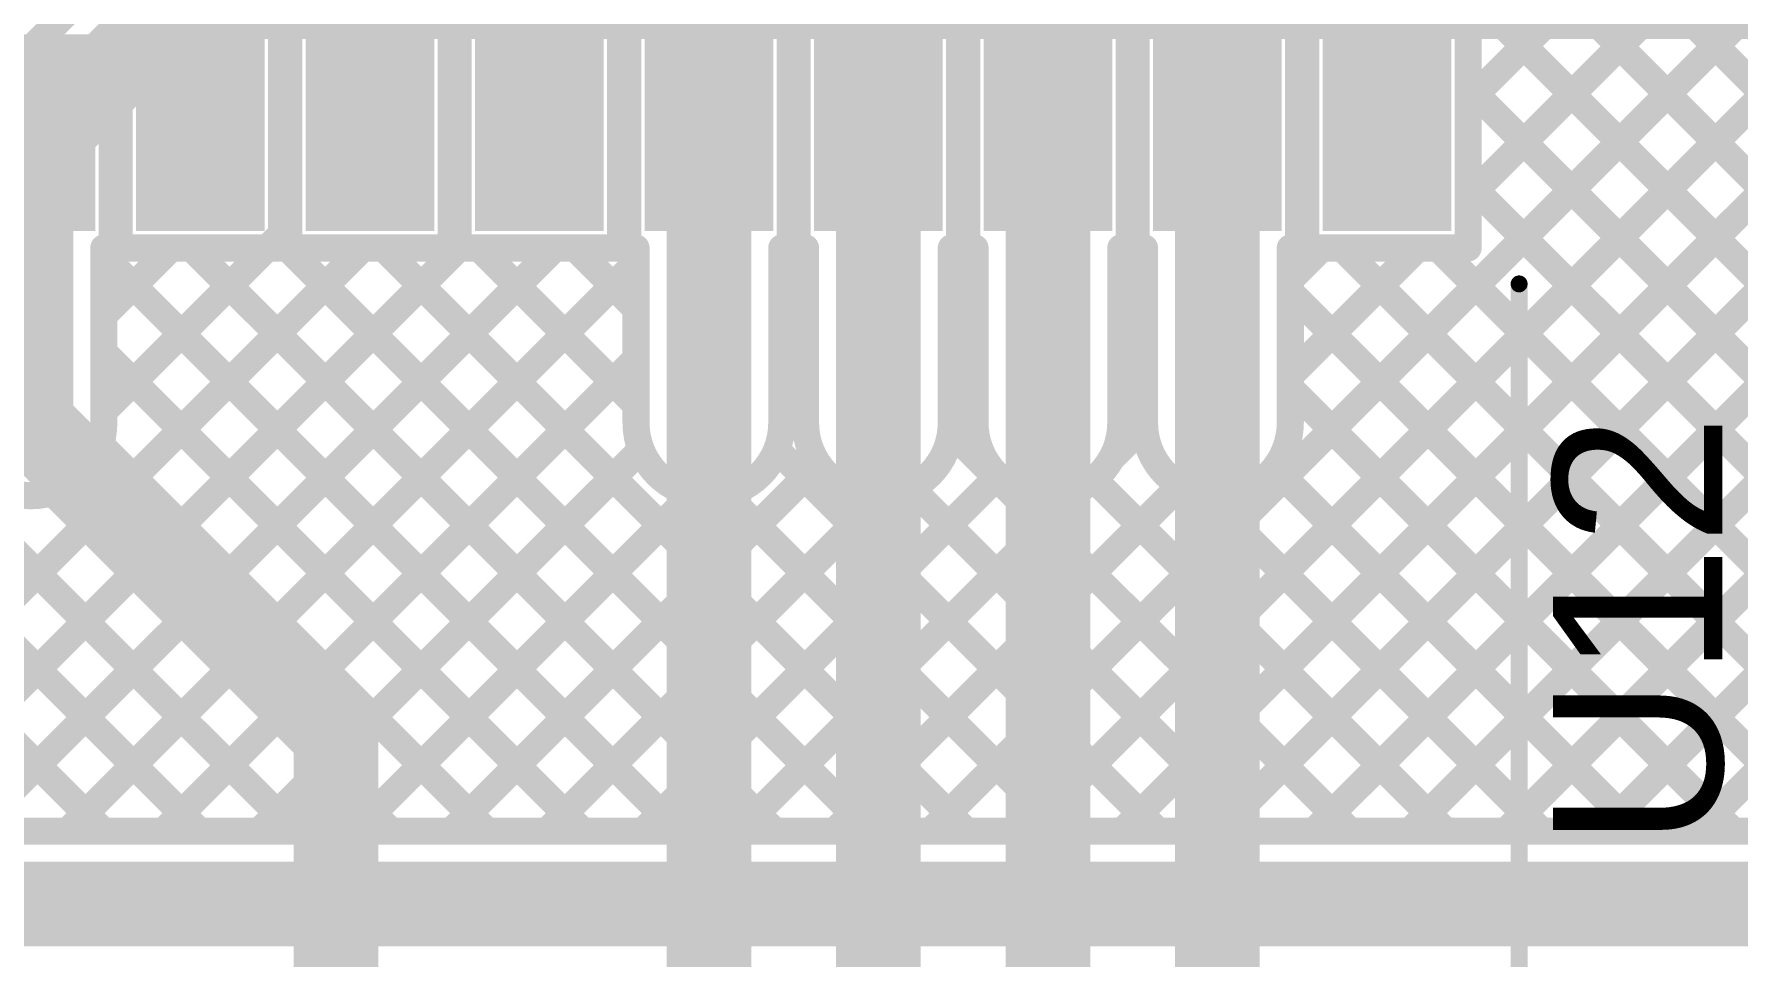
# Model space of a CAD drawing. Header units: millimetres. Extents: x -0.01 to 3.73, y -0.01 to 3.05.
# Drawn here: x 2.449 to 2.952, y 1.925 to 2.198 of the extents above; entities that cross this region are included whole.
import ezdxf

# ---------------------------------------------------------------- set-up
doc = ezdxf.new("R2010")
doc.units = ezdxf.units.MM
doc.header["$MEASUREMENT"] = 0
for name, color, linetype in [('BottomLayer', 5, 'Continuous'), ('TopLayer', 1, 'Continuous'), ('TopOverlay', 2, 'Continuous'), ('TopPaste', 8, 'Continuous'), ('TopSolder', 216, 'Continuous'), ('ViaHoleLayer', 16, 'Continuous')]:
    doc.layers.add(name, color=color, linetype=linetype)
doc.styles.add('Arial', font='', dxfattribs={"height": 0.2})
doc.styles.get('Arial').set_extended_font_data('Arial')

# ---------------------------------------------------------------- blocks, each defined once
blk = doc.blocks.new('SOP_20__300_M____7')
at = {"layer": 'TopLayer'}
for points in [[(0.12461, 0.18996), (0.17461, 0.18996), (0.17461, 0.16004), (0.12461, 0.16004)], [(0.12461, 0.13996), (0.17461, 0.13996), (0.17461, 0.11004), (0.12461, 0.11004)], [(0.12461, 0.08996), (0.17461, 0.08996), (0.17461, 0.06004), (0.12461, 0.06004)], [(0.12461, 0.03996), (0.17461, 0.03996), (0.17461, 0.01004), (0.12461, 0.01004)], [(0.12461, -0.01004), (0.17461, -0.01004), (0.17461, -0.03996), (0.12461, -0.03996)], [(0.12461, -0.06004), (0.17461, -0.06004), (0.17461, -0.08996), (0.12461, -0.08996)], [(0.12461, -0.11004), (0.17461, -0.11004), (0.17461, -0.13996), (0.12461, -0.13996)], [(0.12461, -0.16004), (0.17461, -0.16004), (0.17461, -0.18996), (0.12461, -0.18996)], [(0.12461, -0.21004), (0.17461, -0.21004), (0.17461, -0.23996), (0.12461, -0.23996)]]:
    blk.add_hatch(color=1, dxfattribs=at).paths.add_polyline_path(points)
at = {"layer": 'TopPaste'}
for points in [[(0.12461, 0.18996), (0.17461, 0.18996), (0.17461, 0.16004), (0.12461, 0.16004)], [(0.12461, 0.13996), (0.17461, 0.13996), (0.17461, 0.11004), (0.12461, 0.11004)], [(0.12461, 0.08996), (0.17461, 0.08996), (0.17461, 0.06004), (0.12461, 0.06004)], [(0.12461, 0.03996), (0.17461, 0.03996), (0.17461, 0.01004), (0.12461, 0.01004)], [(0.12461, -0.01004), (0.17461, -0.01004), (0.17461, -0.03996), (0.12461, -0.03996)], [(0.12461, -0.06004), (0.17461, -0.06004), (0.17461, -0.08996), (0.12461, -0.08996)], [(0.12461, -0.11004), (0.17461, -0.11004), (0.17461, -0.13996), (0.12461, -0.13996)], [(0.12461, -0.16004), (0.17461, -0.16004), (0.17461, -0.18996), (0.12461, -0.18996)], [(0.12461, -0.21004), (0.17461, -0.21004), (0.17461, -0.23996), (0.12461, -0.23996)]]:
    blk.add_hatch(color=8, dxfattribs=at).paths.add_polyline_path(points)
at = {"layer": 'TopSolder'}
for points in [[(0.12061, 0.19396), (0.17861, 0.19396), (0.17861, 0.15604), (0.12061, 0.15604)], [(0.12061, 0.14396), (0.17861, 0.14396), (0.17861, 0.10604), (0.12061, 0.10604)], [(0.12061, 0.09396), (0.17861, 0.09396), (0.17861, 0.05604), (0.12061, 0.05604)], [(0.12061, 0.04396), (0.17861, 0.04396), (0.17861, 0.00604), (0.12061, 0.00604)], [(0.12061, -0.00604), (0.17861, -0.00604), (0.17861, -0.04396), (0.12061, -0.04396)], [(0.12061, -0.05604), (0.17861, -0.05604), (0.17861, -0.09396), (0.12061, -0.09396)], [(0.12061, -0.10604), (0.17861, -0.10604), (0.17861, -0.14396), (0.12061, -0.14396)], [(0.12061, -0.15604), (0.17861, -0.15604), (0.17861, -0.19396), (0.12061, -0.19396)], [(0.12061, -0.20604), (0.17861, -0.20604), (0.17861, -0.24396), (0.12061, -0.24396)]]:
    blk.add_hatch(color=216, dxfattribs=at).paths.add_polyline_path(points)
at = {"layer": 'TopOverlay', "const_width": 0.005}
blk.add_lwpolyline([(-0.105, -0.264), (0.105, -0.264)], dxfattribs=at)
at = {"layer": 'TopOverlay', "const_width": 0.0025}
blk.add_lwpolyline([(0.10375, -0.264, 1), (0.10625, -0.264, 1)], format="xyb", close=True, dxfattribs=at)

msp = doc.modelspace()

# ---------------------------------------------------------------- hatches: boundary and pattern name
at = {"layer": 'BottomLayer'}
h = msp.add_hatch(color=5, dxfattribs=at)
edge = h.paths.add_edge_path()
edge.add_arc((2.448, 2.083), 0.01181, 0, 360)
h = msp.add_hatch(color=5, dxfattribs=at)
edge = h.paths.add_edge_path()
edge.add_arc((2.648, 2.083), 0.01181, 0, 360)
h = msp.add_hatch(color=5, dxfattribs=at)
edge = h.paths.add_edge_path()
edge.add_arc((2.698, 2.083), 0.01181, 0, 360)
h = msp.add_hatch(color=5, dxfattribs=at)
edge = h.paths.add_edge_path()
edge.add_arc((2.748, 2.083), 0.01181, 0, 360)
h = msp.add_hatch(color=5, dxfattribs=at)
edge = h.paths.add_edge_path()
edge.add_arc((2.798, 2.083), 0.01181, 0, 360)
at = {"layer": 'TopLayer'}
h = msp.add_hatch(color=1, dxfattribs=at)
edge = h.paths.add_edge_path()
edge.add_arc((2.448, 2.083), 0.01181, 0, 360)
h = msp.add_hatch(color=1, dxfattribs=at)
edge = h.paths.add_edge_path()
edge.add_arc((2.648, 2.083), 0.01181, 0, 360)
h = msp.add_hatch(color=1, dxfattribs=at)
edge = h.paths.add_edge_path()
edge.add_arc((2.698, 2.083), 0.01181, 0, 360)
h = msp.add_hatch(color=1, dxfattribs=at)
edge = h.paths.add_edge_path()
edge.add_arc((2.748, 2.083), 0.01181, 0, 360)
h = msp.add_hatch(color=1, dxfattribs=at)
edge = h.paths.add_edge_path()
edge.add_arc((2.798, 2.083), 0.01181, 0, 360)
at = {"layer": 'ViaHoleLayer'}
h = msp.add_hatch(color=16, dxfattribs=at)
edge = h.paths.add_edge_path()
edge.add_arc((2.448, 2.083), 0.00591, 0, 360)
h = msp.add_hatch(color=16, dxfattribs=at)
edge = h.paths.add_edge_path()
edge.add_arc((2.648, 2.083), 0.00591, 0, 360)
h = msp.add_hatch(color=16, dxfattribs=at)
edge = h.paths.add_edge_path()
edge.add_arc((2.698, 2.083), 0.00591, 0, 360)
h = msp.add_hatch(color=16, dxfattribs=at)
edge = h.paths.add_edge_path()
edge.add_arc((2.748, 2.083), 0.00591, 0, 360)
h = msp.add_hatch(color=16, dxfattribs=at)
edge = h.paths.add_edge_path()
edge.add_arc((2.798, 2.083), 0.00591, 0, 360)

# ---------------------------------------------------------------- linework, layer by layer
at = {"layer": 'BottomLayer'}
for points, const_width in [([(2.3828, 2.1282), (2.47852, 2.22393)], 0.008), ([(2.398, 2.113), (2.49372, 2.20872)], 0.025), ([(2.49372, 2.20872), (2.999, 2.20872)], 0.025), ([(2.448, 2.083), (2.538, 1.993)], 0.025), ([(2.648, 1.621), (2.648, 2.083)], 0.025), ([(2.698, 1.605), (2.698, 2.083)], 0.025), ([(2.748, 1.578), (2.748, 2.083)], 0.025), ([(2.798, 1.557), (2.798, 2.083)], 0.025), ([(2.538, 1.65), (2.538, 1.993)], 0.025)]:
    msp.add_lwpolyline(points, dxfattribs=dict(at, const_width=const_width))
at = {"layer": 'BottomLayer', "const_width": 0.0125}
for points in [[(2.48747, 2.20872, 1), (2.49997, 2.20872, 1)], [(2.48747, 2.20872, 1), (2.49997, 2.20872, 1)], [(2.44175, 2.083, 1), (2.45425, 2.083, 1)], [(2.64175, 2.083, 1), (2.65425, 2.083, 1)], [(2.69175, 2.083, 1), (2.70425, 2.083, 1)], [(2.74175, 2.083, 1), (2.75425, 2.083, 1)], [(2.79175, 2.083, 1), (2.80425, 2.083, 1)], [(2.53175, 1.993, 1), (2.54425, 1.993, 1)], [(2.53175, 1.993, 1), (2.54425, 1.993, 1)]]:
    msp.add_lwpolyline(points, format="xyb", close=True, dxfattribs=at)
at = {"layer": 'TopLayer'}
for points, const_width in [([(2.598, 2.16861), (2.598, 2.375)], 0.025), ([(2.91131, 1.9625), (3.29539, 2.34657)], 0.008), ([(2.9396, 1.9625), (3.3165, 2.33941)], 0.008), ([(2.87196, 2.17771), (3.01033, 2.31608)], 0.008), ([(2.87196, 2.14942), (3.02257, 2.30003)], 0.008), ([(2.71332, 1.9625), (3.03671, 2.28589)], 0.008), ([(2.85942, 2.27965), (3.17657, 1.9625)], 0.008), ([(2.74161, 1.9625), (3.05561, 2.2765)], 0.008), ([(2.76989, 1.9625), (3.08389, 2.2765)], 0.008), ([(2.79818, 1.9625), (3.11218, 2.2765)], 0.008), ([(2.82646, 1.9625), (3.14046, 2.2765)], 0.008), ([(2.85474, 1.9625), (3.16874, 2.2765)], 0.008), ([(2.88303, 1.9625), (3.19703, 2.2765)], 0.008), ([(2.8145, 2.268), (3.12, 1.9625)], 0.008), ([(2.83933, 2.27146), (3.14829, 1.9625)], 0.008), ([(2.498, 2.16861), (2.498, 2.241)], 0.025), ([(2.6475, 2.16911), (2.6475, 2.2315)], 0.025), ([(2.698, 2.16861), (2.698, 2.232)], 0.025), ([(2.7485, 2.16911), (2.7485, 2.2315)], 0.025), ([(2.799, 2.16961), (2.799, 2.231)], 0.025), ([(2.548, 2.16861), (2.548, 2.2285)], 0.025), ([(2.47196, 2.13461), (2.47196, 2.20261)], 0.008), ([(2.47404, 2.13461), (2.47404, 2.20261)], 0.008), ([(2.52196, 2.13461), (2.52196, 2.20261)], 0.008), ([(2.52404, 2.13461), (2.52404, 2.20261)], 0.008), ([(2.57196, 2.13461), (2.57196, 2.20261)], 0.008), ([(2.57404, 2.13461), (2.57404, 2.20261)], 0.008), ([(2.62196, 2.13461), (2.62196, 2.20261)], 0.008), ([(2.62404, 2.13461), (2.62404, 2.20261)], 0.008), ([(2.67196, 2.13461), (2.67196, 2.20261)], 0.008), ([(2.67404, 2.13461), (2.67404, 2.20261)], 0.008), ([(2.72196, 2.13461), (2.72196, 2.20261)], 0.008), ([(2.72404, 2.13461), (2.72404, 2.20261)], 0.008), ([(2.77196, 2.13461), (2.77196, 2.20261)], 0.008), ([(2.77404, 2.13461), (2.77404, 2.20261)], 0.008), ([(2.82196, 2.13461), (2.82196, 2.20261)], 0.008), ([(2.82404, 2.13461), (2.82404, 2.20261)], 0.008), ([(2.87196, 2.13461), (2.87196, 2.20261)], 0.008), ([(2.6475, 2.16911), (2.648, 2.16861)], 0.025), ([(2.748, 2.16861), (2.7485, 2.16911)], 0.025), ([(2.798, 2.16861), (2.799, 2.16961)], 0.025), ([(2.87196, 2.18226), (3.09172, 1.9625)], 0.008), ([(2.448, 2.083), (2.448, 2.16861)], 0.025), ([(2.648, 2.083), (2.648, 2.16861)], 0.025), ([(2.698, 2.083), (2.698, 2.16861)], 0.025), ([(2.748, 2.083), (2.748, 2.16861)], 0.025), ([(2.798, 2.083), (2.798, 2.16861)], 0.025), ([(2.87196, 2.15397), (3.06343, 1.9625)], 0.008), ([(2.51773, 2.13461), (2.52196, 2.13883)], 0.008), ([(2.37391, 1.9625), (2.54602, 2.13461)], 0.008), ([(2.4022, 1.9625), (2.5743, 2.13461)], 0.008), ([(2.43048, 1.9625), (2.60259, 2.13461)], 0.008), ([(2.4695, 2.11466), (2.48945, 2.13461)], 0.008), ([(2.4695, 2.08637), (2.51773, 2.13461)], 0.008), ([(2.4695, 2.083), (2.4695, 2.13461)], 0.008), ([(2.4695, 2.13217), (2.63917, 1.9625)], 0.008), ([(2.47404, 2.13461), (2.52196, 2.13461)], 0.008), ([(2.49535, 2.13461), (2.66745, 1.9625)], 0.008), ([(2.52196, 2.13628), (2.69574, 1.9625)], 0.008), ([(2.52404, 2.13461), (2.57196, 2.13461)], 0.008), ([(2.55191, 2.13461), (2.72402, 1.9625)], 0.008), ([(2.57404, 2.13461), (2.62196, 2.13461)], 0.008), ([(2.5802, 2.13461), (2.6265, 2.0883)], 0.008), ([(2.60848, 2.13461), (2.6265, 2.11659)], 0.008), ([(2.6265, 2.083), (2.6265, 2.13461)], 0.008), ([(2.6695, 2.083), (2.6695, 2.13461)], 0.008), ([(2.6765, 2.083), (2.6765, 2.13461)], 0.008), ([(2.7195, 2.083), (2.7195, 2.13461)], 0.008), ([(2.72162, 2.13461), (2.7265, 2.12973)], 0.008), ([(2.7265, 2.083), (2.7265, 2.13461)], 0.008), ([(2.7695, 2.13181), (2.77404, 2.13635)], 0.008), ([(2.7695, 2.083), (2.7695, 2.13461)], 0.008), ([(2.7765, 2.083), (2.7765, 2.13461)], 0.008), ([(2.8195, 2.09696), (2.85715, 2.13461)], 0.008), ([(2.8195, 2.083), (2.8195, 2.13461)], 0.008), ([(2.8195, 2.12525), (2.82886, 2.13461)], 0.008), ([(2.82404, 2.13461), (2.87196, 2.13461)], 0.008), ([(2.83476, 2.13461), (3.00686, 1.9625)], 0.008), ([(2.86304, 2.13461), (3.03515, 1.9625)], 0.008), ([(2.45876, 1.9625), (2.6265, 2.13024)], 0.008), ([(2.6695, 2.13016), (2.6765, 2.12316)], 0.008), ([(2.6695, 2.11667), (2.6765, 2.12367)], 0.008), ([(2.7195, 2.1101), (2.7265, 2.1171)], 0.008), ([(2.8195, 2.12158), (2.97858, 1.9625)], 0.008), ([(2.7695, 2.11501), (2.7765, 2.10801)], 0.008), ([(2.7195, 2.10844), (2.7265, 2.10144)], 0.008), ([(2.7695, 2.10353), (2.7765, 2.11053)], 0.008), ([(2.4695, 2.10388), (2.61088, 1.9625)], 0.008), ([(2.48705, 1.9625), (2.6265, 2.10195)], 0.008), ([(2.6695, 2.10187), (2.6765, 2.09487)], 0.008), ([(2.6695, 2.08838), (2.6765, 2.09538)], 0.008), ([(2.8195, 2.09329), (2.9503, 1.9625)], 0.008), ([(2.71947, 2.08178), (2.7265, 2.08881)], 0.008), ([(2.40197, 2.08656), (2.52603, 1.9625)], 0.008), ([(2.76677, 2.07252), (2.77651, 2.08226)], 0.008), ([(2.7695, 2.08673), (2.7768, 2.07943)], 0.008), ([(2.71933, 2.08032), (2.83716, 1.9625)], 0.008), ([(2.38783, 2.07242), (2.49775, 1.9625)], 0.008), ([(2.46852, 2.07658), (2.5826, 1.9625)], 0.008), ([(2.51533, 1.9625), (2.62798, 2.07515)], 0.008), ([(2.66799, 2.0751), (2.78059, 1.9625)], 0.008), ([(2.5719, 1.9625), (2.68026, 2.07086)], 0.008), ([(2.62847, 1.9625), (2.73329, 2.06732)], 0.008), ([(2.81486, 2.06965), (2.92201, 1.9625)], 0.008), ([(2.45435, 2.06246), (2.55431, 1.9625)], 0.008), ([(2.54362, 1.9625), (2.64317, 2.06205)], 0.008), ([(2.65277, 2.06204), (2.7523, 1.9625)], 0.008), ([(2.65675, 1.9625), (2.75848, 2.06423)], 0.008), ([(2.68504, 1.9625), (2.78704, 2.0645)], 0.008), ([(2.70761, 2.06377), (2.80887, 1.9625)], 0.008), ([(2.7616, 2.06635), (2.86544, 1.9625)], 0.008), ([(2.79443, 2.0618), (2.89373, 1.9625)], 0.008), ([(2.37368, 2.05828), (2.46946, 1.9625)], 0.008), ([(2.60019, 1.9625), (2.69922, 2.06153)], 0.008), ([(1.678, 1.9625), (3.548, 1.9625)], 0.008), ([(1.654, 1.941), (3.5865, 1.941)], 0.025)]:
    msp.add_lwpolyline(points, dxfattribs=dict(at, const_width=const_width))
for points, const_width in [([(2.64125, 2.16911, 1), (2.65375, 2.16911, 1)], 0.0125), ([(2.64125, 2.16911, 1), (2.65375, 2.16911, 1)], 0.0125), ([(2.74225, 2.16911, 1), (2.75475, 2.16911, 1)], 0.0125), ([(2.74225, 2.16911, 1), (2.75475, 2.16911, 1)], 0.0125), ([(2.79275, 2.16961, 1), (2.80525, 2.16961, 1)], 0.0125), ([(2.79275, 2.16961, 1), (2.80525, 2.16961, 1)], 0.0125), ([(2.86996, 2.18226, 1), (2.87396, 2.18226, 1)], 0.004), ([(2.86996, 2.17771, 1), (2.87396, 2.17771, 1)], 0.004), ([(2.44175, 2.16861, 1), (2.45425, 2.16861, 1)], 0.0125), ([(2.49175, 2.16861, 1), (2.50425, 2.16861, 1)], 0.0125), ([(2.54175, 2.16861, 1), (2.55425, 2.16861, 1)], 0.0125), ([(2.59175, 2.16861, 1), (2.60425, 2.16861, 1)], 0.0125), ([(2.64175, 2.16861, 1), (2.65425, 2.16861, 1)], 0.0125), ([(2.64175, 2.16861, 1), (2.65425, 2.16861, 1)], 0.0125), ([(2.69175, 2.16861, 1), (2.70425, 2.16861, 1)], 0.0125), ([(2.69175, 2.16861, 1), (2.70425, 2.16861, 1)], 0.0125), ([(2.74175, 2.16861, 1), (2.75425, 2.16861, 1)], 0.0125), ([(2.74175, 2.16861, 1), (2.75425, 2.16861, 1)], 0.0125), ([(2.79175, 2.16861, 1), (2.80425, 2.16861, 1)], 0.0125), ([(2.79175, 2.16861, 1), (2.80425, 2.16861, 1)], 0.0125), ([(2.86996, 2.15397, 1), (2.87396, 2.15397, 1)], 0.004), ([(2.86996, 2.14942, 1), (2.87396, 2.14942, 1)], 0.004), ([(2.51996, 2.13883, 1), (2.52396, 2.13883, 1)], 0.004), ([(2.4675, 2.13461, 1), (2.4715, 2.13461, 1)], 0.004), ([(2.4675, 2.13217, 1), (2.4715, 2.13217, 1)], 0.004), ([(2.46996, 2.13461, 1), (2.47396, 2.13461, 1)], 0.004), ([(2.47204, 2.13461, 1), (2.47604, 2.13461, 1)], 0.004), ([(2.47204, 2.13461, 1), (2.47604, 2.13461, 1)], 0.004), ([(2.48745, 2.13461, 1), (2.49145, 2.13461, 1)], 0.004), ([(2.49335, 2.13461, 1), (2.49735, 2.13461, 1)], 0.004), ([(2.51573, 2.13461, 1), (2.51973, 2.13461, 1)], 0.004), ([(2.51573, 2.13461, 1), (2.51973, 2.13461, 1)], 0.004), ([(2.51996, 2.13628, 1), (2.52396, 2.13628, 1)], 0.004), ([(2.51996, 2.13461, 1), (2.52396, 2.13461, 1)], 0.004), ([(2.51996, 2.13461, 1), (2.52396, 2.13461, 1)], 0.004), ([(2.52204, 2.13461, 1), (2.52604, 2.13461, 1)], 0.004), ([(2.52204, 2.13461, 1), (2.52604, 2.13461, 1)], 0.004), ([(2.54402, 2.13461, 1), (2.54802, 2.13461, 1)], 0.004), ([(2.54991, 2.13461, 1), (2.55391, 2.13461, 1)], 0.004), ([(2.56996, 2.13461, 1), (2.57396, 2.13461, 1)], 0.004), ([(2.56996, 2.13461, 1), (2.57396, 2.13461, 1)], 0.004), ([(2.57204, 2.13461, 1), (2.57604, 2.13461, 1)], 0.004), ([(2.57204, 2.13461, 1), (2.57604, 2.13461, 1)], 0.004), ([(2.5723, 2.13461, 1), (2.5763, 2.13461, 1)], 0.004), ([(2.5782, 2.13461, 1), (2.5822, 2.13461, 1)], 0.004), ([(2.60059, 2.13461, 1), (2.60459, 2.13461, 1)], 0.004), ([(2.60648, 2.13461, 1), (2.61048, 2.13461, 1)], 0.004), ([(2.61996, 2.13461, 1), (2.62396, 2.13461, 1)], 0.004), ([(2.61996, 2.13461, 1), (2.62396, 2.13461, 1)], 0.004), ([(2.62204, 2.13461, 1), (2.62604, 2.13461, 1)], 0.004), ([(2.6245, 2.13461, 1), (2.6285, 2.13461, 1)], 0.004), ([(2.6675, 2.13461, 1), (2.6715, 2.13461, 1)], 0.004), ([(2.66996, 2.13461, 1), (2.67396, 2.13461, 1)], 0.004), ([(2.67204, 2.13461, 1), (2.67604, 2.13461, 1)], 0.004), ([(2.6745, 2.13461, 1), (2.6785, 2.13461, 1)], 0.004), ([(2.7175, 2.13461, 1), (2.7215, 2.13461, 1)], 0.004), ([(2.71962, 2.13461, 1), (2.72362, 2.13461, 1)], 0.004), ([(2.71996, 2.13461, 1), (2.72396, 2.13461, 1)], 0.004), ([(2.72204, 2.13461, 1), (2.72604, 2.13461, 1)], 0.004), ([(2.7245, 2.13461, 1), (2.7285, 2.13461, 1)], 0.004), ([(2.7675, 2.13461, 1), (2.7715, 2.13461, 1)], 0.004), ([(2.76996, 2.13461, 1), (2.77396, 2.13461, 1)], 0.004), ([(2.77204, 2.13635, 1), (2.77604, 2.13635, 1)], 0.004), ([(2.77204, 2.13461, 1), (2.77604, 2.13461, 1)], 0.004), ([(2.7745, 2.13461, 1), (2.7785, 2.13461, 1)], 0.004), ([(2.8175, 2.13461, 1), (2.8215, 2.13461, 1)], 0.004), ([(2.81996, 2.13461, 1), (2.82396, 2.13461, 1)], 0.004), ([(2.82204, 2.13461, 1), (2.82604, 2.13461, 1)], 0.004), ([(2.82204, 2.13461, 1), (2.82604, 2.13461, 1)], 0.004), ([(2.82686, 2.13461, 1), (2.83086, 2.13461, 1)], 0.004), ([(2.83276, 2.13461, 1), (2.83676, 2.13461, 1)], 0.004), ([(2.85515, 2.13461, 1), (2.85915, 2.13461, 1)], 0.004), ([(2.86104, 2.13461, 1), (2.86504, 2.13461, 1)], 0.004), ([(2.86996, 2.13461, 1), (2.87396, 2.13461, 1)], 0.004), ([(2.86996, 2.13461, 1), (2.87396, 2.13461, 1)], 0.004), ([(2.6245, 2.13024, 1), (2.6285, 2.13024, 1)], 0.004), ([(2.6675, 2.13016, 1), (2.6715, 2.13016, 1)], 0.004), ([(2.7245, 2.12973, 1), (2.7285, 2.12973, 1)], 0.004), ([(2.7675, 2.13181, 1), (2.7715, 2.13181, 1)], 0.004), ([(2.6745, 2.12367, 1), (2.6785, 2.12367, 1)], 0.004), ([(2.6745, 2.12316, 1), (2.6785, 2.12316, 1)], 0.004), ([(2.8175, 2.12525, 1), (2.8215, 2.12525, 1)], 0.004), ([(2.7245, 2.1171, 1), (2.7285, 2.1171, 1)], 0.004), ([(2.8175, 2.12158, 1), (2.8215, 2.12158, 1)], 0.004), ([(2.4675, 2.11466, 1), (2.4715, 2.11466, 1)], 0.004), ([(2.6245, 2.11659, 1), (2.6285, 2.11659, 1)], 0.004), ([(2.6675, 2.11667, 1), (2.6715, 2.11667, 1)], 0.004), ([(2.7675, 2.11501, 1), (2.7715, 2.11501, 1)], 0.004), ([(2.7175, 2.1101, 1), (2.7215, 2.1101, 1)], 0.004), ([(2.7175, 2.10844, 1), (2.7215, 2.10844, 1)], 0.004), ([(2.7745, 2.11053, 1), (2.7785, 2.11053, 1)], 0.004), ([(2.7745, 2.10801, 1), (2.7785, 2.10801, 1)], 0.004), ([(2.4675, 2.10388, 1), (2.4715, 2.10388, 1)], 0.004), ([(2.7675, 2.10353, 1), (2.7715, 2.10353, 1)], 0.004), ([(2.6245, 2.10195, 1), (2.6285, 2.10195, 1)], 0.004), ([(2.6675, 2.10187, 1), (2.6715, 2.10187, 1)], 0.004), ([(2.7245, 2.10144, 1), (2.7285, 2.10144, 1)], 0.004), ([(2.8175, 2.09696, 1), (2.8215, 2.09696, 1)], 0.004), ([(2.6745, 2.09538, 1), (2.6785, 2.09538, 1)], 0.004), ([(2.6745, 2.09487, 1), (2.6785, 2.09487, 1)], 0.004), ([(2.8175, 2.09329, 1), (2.8215, 2.09329, 1)], 0.004), ([(2.44175, 2.083, 1), (2.45425, 2.083, 1)], 0.0125), ([(2.6245, 2.0883, 1), (2.6285, 2.0883, 1)], 0.004), ([(2.64175, 2.083, 1), (2.65425, 2.083, 1)], 0.0125), ([(2.6675, 2.08838, 1), (2.6715, 2.08838, 1)], 0.004), ([(2.69175, 2.083, 1), (2.70425, 2.083, 1)], 0.0125), ([(2.7245, 2.08881, 1), (2.7285, 2.08881, 1)], 0.004), ([(2.74175, 2.083, 1), (2.75425, 2.083, 1)], 0.0125), ([(2.79175, 2.083, 1), (2.80425, 2.083, 1)], 0.0125), ([(2.4675, 2.08637, 1), (2.4715, 2.08637, 1)], 0.004), ([(2.4675, 2.083, 1), (2.4715, 2.083, 1)], 0.004), ([(2.4675, 2.083, 1), (2.4715, 2.083, 1)], 0.004), ([(2.6245, 2.083, 1), (2.6285, 2.083, 1)], 0.004), ([(2.6245, 2.083, 1), (2.6285, 2.083, 1)], 0.004), ([(2.6675, 2.083, 1), (2.6715, 2.083, 1)], 0.004), ([(2.6675, 2.083, 1), (2.6715, 2.083, 1)], 0.004), ([(2.6745, 2.083, 1), (2.6785, 2.083, 1)], 0.004), ([(2.6745, 2.083, 1), (2.6785, 2.083, 1)], 0.004), ([(2.7175, 2.083, 1), (2.7215, 2.083, 1)], 0.004), ([(2.7175, 2.083, 1), (2.7215, 2.083, 1)], 0.004), ([(2.7245, 2.083, 1), (2.7285, 2.083, 1)], 0.004), ([(2.7245, 2.083, 1), (2.7285, 2.083, 1)], 0.004), ([(2.7675, 2.08673, 1), (2.7715, 2.08673, 1)], 0.004), ([(2.7675, 2.083, 1), (2.7715, 2.083, 1)], 0.004), ([(2.7675, 2.083, 1), (2.7715, 2.083, 1)], 0.004), ([(2.7745, 2.083, 1), (2.7785, 2.083, 1)], 0.004), ([(2.7745, 2.083, 1), (2.7785, 2.083, 1)], 0.004), ([(2.77451, 2.08226, 1), (2.77851, 2.08226, 1)], 0.004), ([(2.8175, 2.083, 1), (2.8215, 2.083, 1)], 0.004), ([(2.8175, 2.083, 1), (2.8215, 2.083, 1)], 0.004), ([(2.71733, 2.08032, 1), (2.72133, 2.08032, 1)], 0.004), ([(2.71747, 2.08178, 1), (2.72147, 2.08178, 1)], 0.004), ([(2.7748, 2.07943, 1), (2.7788, 2.07943, 1)], 0.004), ([(2.46652, 2.07658, 1), (2.47052, 2.07658, 1)], 0.004), ([(2.62598, 2.07515, 1), (2.62998, 2.07515, 1)], 0.004), ([(2.66599, 2.0751, 1), (2.66999, 2.0751, 1)], 0.004), ([(2.76477, 2.07252, 1), (2.76877, 2.07252, 1)], 0.004), ([(2.67826, 2.07086, 1), (2.68226, 2.07086, 1)], 0.004), ([(2.73129, 2.06732, 1), (2.73529, 2.06732, 1)], 0.004), ([(2.81286, 2.06965, 1), (2.81686, 2.06965, 1)], 0.004), ([(2.45235, 2.06246, 1), (2.45635, 2.06246, 1)], 0.004), ([(2.64117, 2.06205, 1), (2.64517, 2.06205, 1)], 0.004), ([(2.65077, 2.06204, 1), (2.65477, 2.06204, 1)], 0.004), ([(2.70561, 2.06377, 1), (2.70961, 2.06377, 1)], 0.004), ([(2.75648, 2.06423, 1), (2.76048, 2.06423, 1)], 0.004), ([(2.7596, 2.06635, 1), (2.7636, 2.06635, 1)], 0.004), ([(2.78504, 2.0645, 1), (2.78904, 2.0645, 1)], 0.004), ([(2.79243, 2.0618, 1), (2.79643, 2.0618, 1)], 0.004), ([(2.69722, 2.06153, 1), (2.70122, 2.06153, 1)], 0.004), ([(2.45676, 1.9625, 1), (2.46076, 1.9625, 1)], 0.004), ([(2.46746, 1.9625, 1), (2.47146, 1.9625, 1)], 0.004), ([(2.48505, 1.9625, 1), (2.48905, 1.9625, 1)], 0.004), ([(2.49575, 1.9625, 1), (2.49975, 1.9625, 1)], 0.004), ([(2.51333, 1.9625, 1), (2.51733, 1.9625, 1)], 0.004), ([(2.52403, 1.9625, 1), (2.52803, 1.9625, 1)], 0.004), ([(2.54162, 1.9625, 1), (2.54562, 1.9625, 1)], 0.004), ([(2.55231, 1.9625, 1), (2.55631, 1.9625, 1)], 0.004), ([(2.5699, 1.9625, 1), (2.5739, 1.9625, 1)], 0.004), ([(2.5806, 1.9625, 1), (2.5846, 1.9625, 1)], 0.004), ([(2.59819, 1.9625, 1), (2.60219, 1.9625, 1)], 0.004), ([(2.60888, 1.9625, 1), (2.61288, 1.9625, 1)], 0.004), ([(2.62647, 1.9625, 1), (2.63047, 1.9625, 1)], 0.004), ([(2.63717, 1.9625, 1), (2.64117, 1.9625, 1)], 0.004), ([(2.65475, 1.9625, 1), (2.65875, 1.9625, 1)], 0.004), ([(2.66545, 1.9625, 1), (2.66945, 1.9625, 1)], 0.004), ([(2.68304, 1.9625, 1), (2.68704, 1.9625, 1)], 0.004), ([(2.69374, 1.9625, 1), (2.69774, 1.9625, 1)], 0.004), ([(2.71132, 1.9625, 1), (2.71532, 1.9625, 1)], 0.004), ([(2.72202, 1.9625, 1), (2.72602, 1.9625, 1)], 0.004), ([(2.73961, 1.9625, 1), (2.74361, 1.9625, 1)], 0.004), ([(2.7503, 1.9625, 1), (2.7543, 1.9625, 1)], 0.004), ([(2.76789, 1.9625, 1), (2.77189, 1.9625, 1)], 0.004), ([(2.77859, 1.9625, 1), (2.78259, 1.9625, 1)], 0.004), ([(2.79618, 1.9625, 1), (2.80018, 1.9625, 1)], 0.004), ([(2.80687, 1.9625, 1), (2.81087, 1.9625, 1)], 0.004), ([(2.82446, 1.9625, 1), (2.82846, 1.9625, 1)], 0.004), ([(2.83516, 1.9625, 1), (2.83916, 1.9625, 1)], 0.004), ([(2.85274, 1.9625, 1), (2.85674, 1.9625, 1)], 0.004), ([(2.86344, 1.9625, 1), (2.86744, 1.9625, 1)], 0.004), ([(2.88103, 1.9625, 1), (2.88503, 1.9625, 1)], 0.004), ([(2.89173, 1.9625, 1), (2.89573, 1.9625, 1)], 0.004), ([(2.90931, 1.9625, 1), (2.91331, 1.9625, 1)], 0.004), ([(2.92001, 1.9625, 1), (2.92401, 1.9625, 1)], 0.004), ([(2.9376, 1.9625, 1), (2.9416, 1.9625, 1)], 0.004), ([(2.94829, 1.9625, 1), (2.95229, 1.9625, 1)], 0.004)]:
    msp.add_lwpolyline(points, format="xyb", close=True, dxfattribs=dict(at, const_width=const_width))
at = {"layer": 'TopLayer', "const_width": 0.008}
for points in [[(2.4695, 2.083, -1), (2.4265, 2.083)], [(2.6695, 2.083, -1), (2.6265, 2.083)], [(2.7195, 2.083, -1), (2.6765, 2.083)], [(2.7695, 2.083, -1), (2.7265, 2.083)], [(2.8195, 2.083, -1), (2.7765, 2.083)]]:
    msp.add_lwpolyline(points, format="xyb", dxfattribs=at)

# ---------------------------------------------------------------- block references
at = {"rotation": 90}
msp.add_blockref('SOP_20__300_M____7', (2.623, 2.019), dxfattribs=at)

# ---------------------------------------------------------------- texts
at = {"layer": 'TopOverlay', "style": 'Arial'}
msp.add_text('U12', height=0.05, rotation=90, dxfattribs=at).set_placement((2.94699, 1.95752))

doc.saveas('drawing.dxf')
